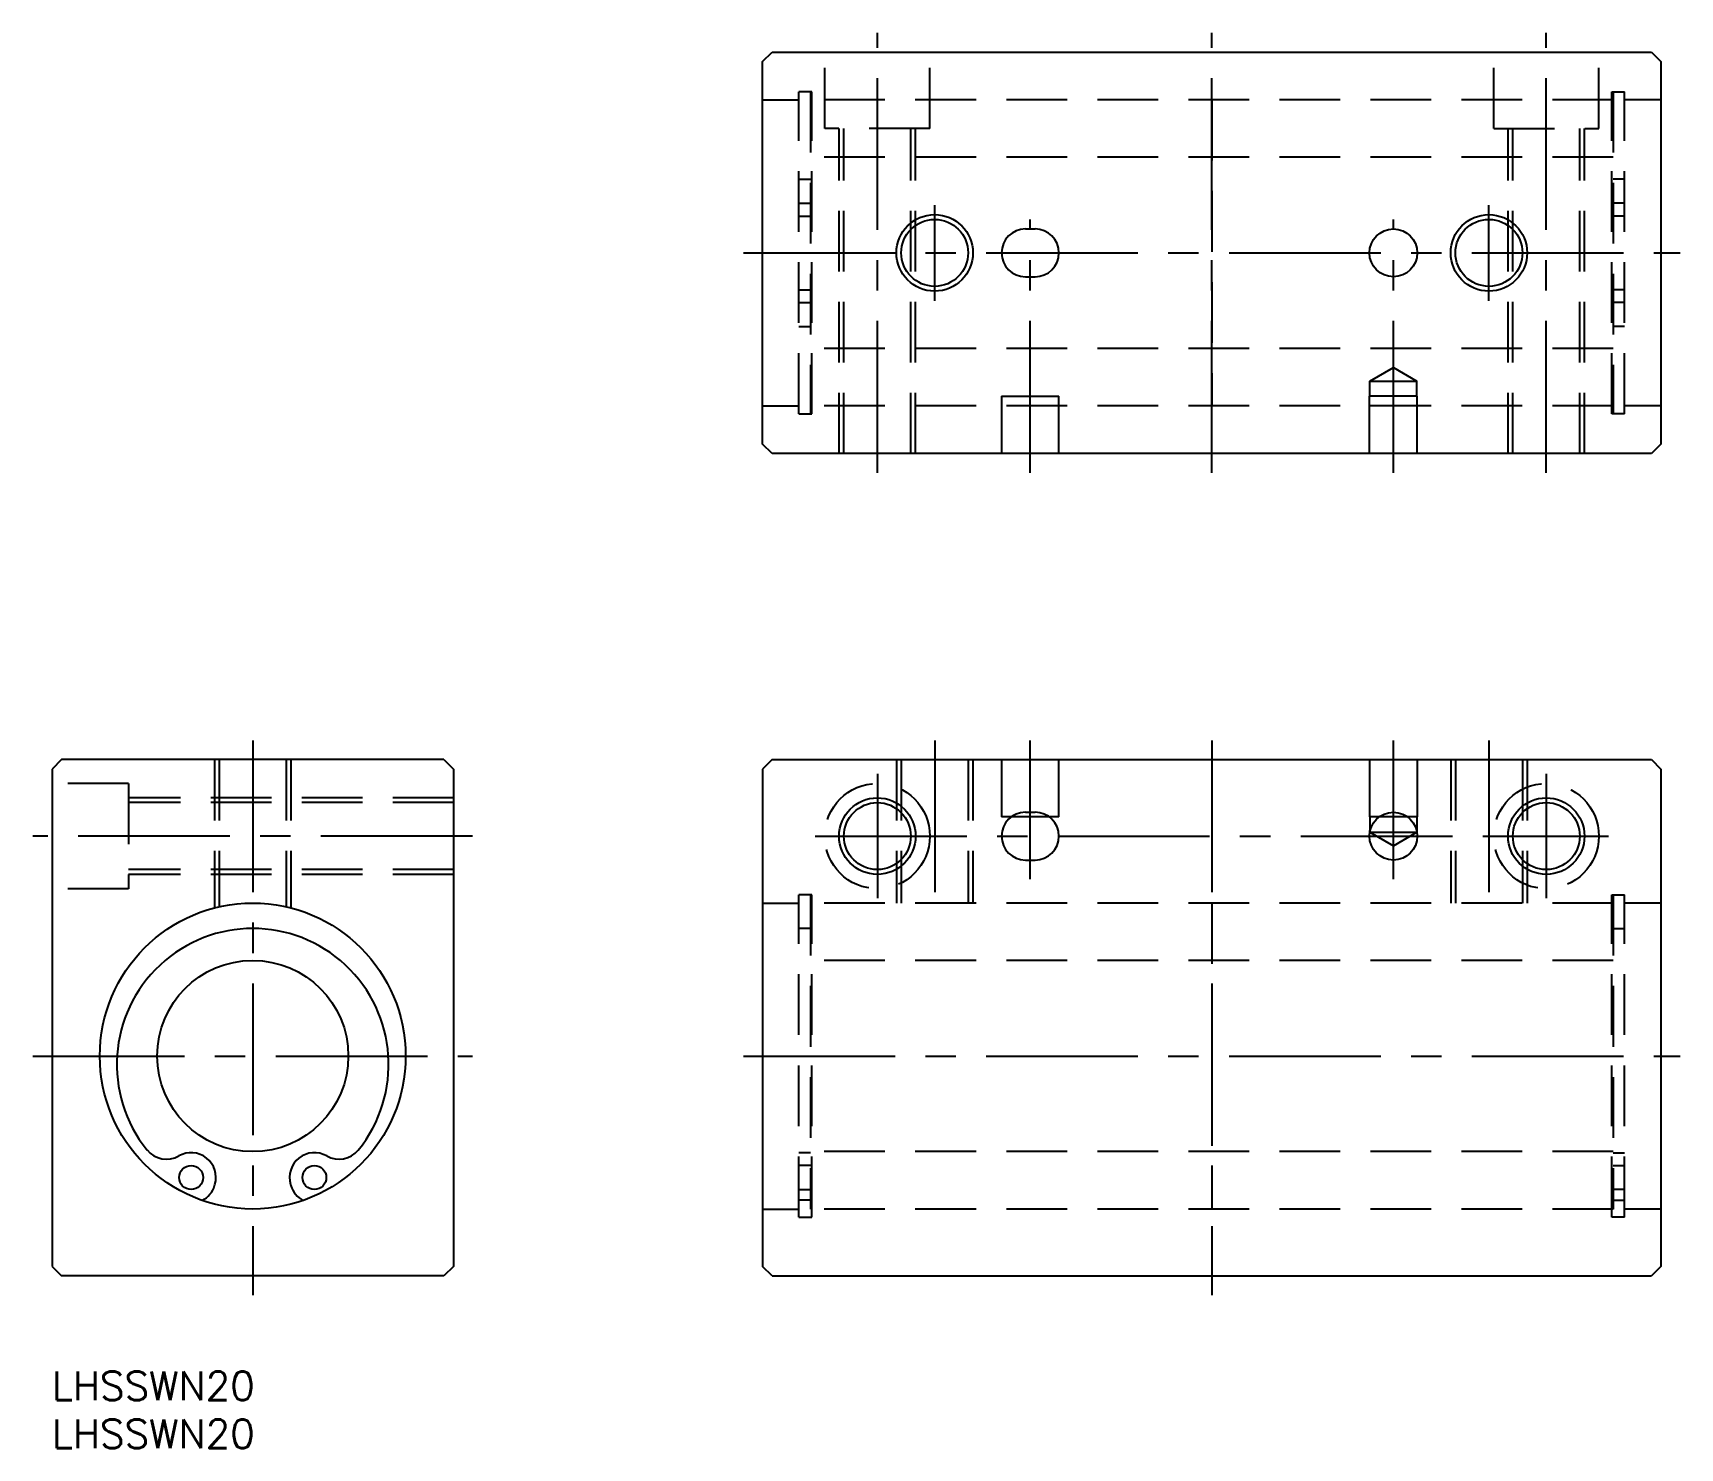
# Model space of a CAD drawing. Extents: x -2 to 170, y -8 to 140.
import ezdxf

# ---------------------------------------------------------------- set-up
doc = ezdxf.new("R2010")
doc.units = 0
doc.header["$LTSCALE"] = 0.5
doc.linetypes.add('CENTER', pattern=[50.8, 31.75, -6.35, 6.35, -6.35])
doc.linetypes.add('DASHED', pattern=[19.05, 12.7, -6.35])
doc.layers.get('0').update_dxf_attribs({"linetype": 'CONTINUOUS'})
for name, color, linetype in [('MSM_CENTER', 1, 'CENTER'), ('MSM_CONTINUOUS', 7, 'CONTINUOUS'), ('MSM_DASHED', 4, 'DASHED'), ('MSM_NARROW', 5, 'CONTINUOUS'), ('MSM_PART_NUMBER', 7, 'CONTINUOUS')]:
    doc.layers.add(name, color=color, linetype=linetype)
doc.styles.get("Standard").update_dxf_attribs({"font": 'txt.shx', "height": 3, "bigfont": 'bigfont.shx'})

# ---------------------------------------------------------------- blocks, each defined once
blk = doc.blocks.new('*U15')
at = {"layer": 'MSM_PART_NUMBER'}
blk.add_text('LHSSWN20', height=3, dxfattribs=at).set_placement((0, -3))
blk = doc.blocks.new('*U16')
at = {"layer": 'MSM_PART_NUMBER'}
blk.add_text('LHSSWN20', height=3, dxfattribs=at).set_placement((0, -8))

msp = doc.modelspace()

# ---------------------------------------------------------------- linework, layer by layer
msp.add_line((0, 37), (0, 37))
at = {"layer": 'MSM_CENTER'}
for p, q in [((86.36, 94), (86.36, 140)), ((121.36, 94), (121.36, 140)), ((156.36, 94), (156.36, 140)), ((92.36, 112), (92.36, 122)), ((150.36, 112), (150.36, 122)), ((102.36, 94), (102.36, 120.5)), ((140.36, 94), (140.36, 120.5)), ((72.36, 117), (170.36, 117)), ((21, 66), (21, 8)), ((92.36, 66), (92.36, 47)), ((102.36, 51.5), (102.36, 66)), ((121.36, 66), (121.36, 8)), ((140.36, 51.5), (140.36, 66)), ((150.36, 66), (150.36, 47)), ((86.36, 62.5), (86.36, 49.5)), ((156.36, 62.5), (156.36, 49.5)), ((44, 56), (-2, 56)), ((79.86, 56), (156.36, 56)), ((149.86, 56), (162.86, 56)), ((-2, 33), (44, 33)), ((72.36, 33), (170.36, 33))]:
    msp.add_line(p, q, dxfattribs=at)
at = {"layer": 'MSM_CONTINUOUS'}
for p, q in [((74.36, 137), (75.36, 138)), ((75.36, 138), (167.36, 138)), ((167.36, 138), (168.36, 137)), ((74.36, 97), (74.36, 137)), ((168.36, 137), (168.36, 97)), ((101.86, 119.5), (102.86, 119.5)), ((101.86, 114.5), (102.86, 114.5)), ((75.36, 96), (74.36, 97)), ((168.36, 97), (167.36, 96)), ((167.36, 96), (75.36, 96)), ((1, 64), (0, 63)), ((41, 64), (1, 64)), ((41, 64), (42, 63)), ((75.36, 64), (74.36, 63)), ((75.36, 64), (167.36, 64)), ((167.36, 64), (168.36, 63)), ((0, 63), (0, 11)), ((42, 63), (42, 11)), ((74.36, 63), (74.36, 11)), ((168.36, 63), (168.36, 11)), ((101.86, 58.5), (102.86, 58.5)), ((101.86, 53.5), (102.86, 53.5)), ((17.01, 19.44), (17.04, 19.56)), ((24.96, 19.56), (24.99, 19.44)), ((0, 11), (1, 10)), ((42, 11), (41, 10)), ((75.36, 10), (74.36, 11)), ((168.36, 11), (167.36, 10)), ((41, 10), (1, 10)), ((75.36, 10), (167.36, 10))]:
    msp.add_line(p, q, dxfattribs=at)
for centre, radius in [((92.36, 117), 3.5), ((140.36, 117), 2.5), ((150.36, 117), 3.5), ((86.36, 56), 3.5), ((156.36, 56), 3.5), ((140.36, 56), 2.5), ((21, 33), 16), ((21, 33), 10), ((14.55, 20.29), 1.25), ((27.45, 20.29), 1.25)]:
    msp.add_circle(centre, radius, dxfattribs=at)
for centre, radius, start, end in [((101.86, 117), 2.5, 90, 270), ((102.86, 117), 2.5, 270, 90), ((101.86, 56), 2.5, 90, 270), ((102.86, 56), 2.5, 270, 90), ((21, 32.12), 14.22, 320.9849, 219.0151), ((11.97, 24.81), 2.6, 219.0151, 299.7762), ((14.55, 20.29), 2.6, 343.6002, 119.7762), ((27.45, 20.29), 2.6, 60.2238, 196.3998), ((30.03, 24.81), 2.6, 240.2238, 320.9849), ((14.61, 20.15), 2.5, 295.9172, 343.6002), ((27.39, 20.15), 2.5, 196.3998, 244.0828)]:
    msp.add_arc(centre, radius, start, end, dxfattribs=at)
at = {"layer": 'MSM_DASHED'}
for p, q in [((80.86, 130), (80.86, 138)), ((91.86, 130), (91.86, 138)), ((150.86, 130), (150.86, 138)), ((161.86, 130), (161.86, 138)), ((74.36, 133), (78.16, 133)), ((78.16, 100.15), (78.16, 133.85)), ((79.51, 133.85), (78.16, 133.85)), ((79.36, 133.85), (79.36, 100.15)), ((163.36, 133), (79.36, 133)), ((79.51, 100.15), (79.51, 133.85)), ((121.36, 133), (121.36, 101)), ((163.21, 100.15), (163.21, 133.85)), ((163.21, 133.85), (164.56, 133.85)), ((163.36, 133.85), (163.36, 100.15)), ((164.56, 100.15), (164.56, 133.85)), ((168.36, 133), (164.56, 133)), ((91.86, 130), (80.86, 130)), ((82.36, 96), (82.36, 130)), ((82.86, 96), (82.86, 130)), ((89.86, 96), (89.86, 130)), ((90.36, 96), (90.36, 130)), ((150.86, 130), (161.86, 130)), ((152.36, 96), (152.36, 130)), ((152.86, 96), (152.86, 130)), ((159.86, 96), (159.86, 130)), ((160.36, 96), (160.36, 130)), ((163.36, 127), (79.36, 127)), ((78.16, 124.7), (79.36, 124.7)), ((164.56, 124.7), (163.36, 124.7)), ((78.16, 122.2), (79.36, 122.2)), ((78.16, 120.85), (79.36, 120.85)), ((164.56, 122.2), (163.36, 122.2)), ((164.56, 120.85), (163.36, 120.85)), ((78.16, 113.15), (79.36, 113.15)), ((164.56, 113.15), (163.36, 113.15)), ((78.16, 111.8), (79.36, 111.8)), ((164.56, 111.8), (163.36, 111.8)), ((78.16, 109.3), (79.36, 109.3)), ((164.56, 109.3), (163.36, 109.3)), ((163.36, 107), (79.36, 107)), ((137.91, 103.59), (140.36, 105)), ((137.91, 102), (137.91, 103.59)), ((137.91, 103.59), (142.81, 103.59)), ((140.36, 105), (142.81, 103.59)), ((142.81, 102), (142.81, 103.59)), ((99.36, 102), (99.36, 96)), ((99.36, 102), (105.36, 102)), ((105.36, 96), (105.36, 102)), ((137.86, 96), (137.86, 102)), ((142.86, 102), (137.86, 102)), ((142.86, 96), (142.86, 102)), ((74.36, 101), (78.16, 101)), ((78.16, 100.15), (79.51, 100.15)), ((163.36, 101), (79.36, 101)), ((164.56, 100.15), (163.21, 100.15)), ((168.36, 101), (164.56, 101)), ((17, 64), (17, 48.49)), ((17.5, 64), (17.5, 48.61)), ((24.5, 64), (24.5, 48.61)), ((25, 64), (25, 48.49)), ((88.36, 64), (88.36, 49)), ((88.86, 64), (88.86, 49)), ((95.86, 64), (95.86, 49)), ((96.36, 64), (96.36, 49)), ((99.36, 64), (99.36, 58)), ((105.36, 58), (105.36, 64)), ((137.86, 64), (137.86, 58)), ((142.86, 64), (142.86, 58)), ((146.36, 64), (146.36, 49)), ((146.86, 64), (146.86, 49)), ((153.86, 64), (153.86, 49)), ((154.36, 64), (154.36, 49)), ((8, 61.5), (0, 61.5)), ((8, 61.5), (8, 50.5)), ((42, 60), (8, 60)), ((42, 59.5), (8, 59.5)), ((105.36, 58), (99.36, 58)), ((142.86, 58), (137.86, 58)), ((137.91, 58), (137.91, 56.41)), ((142.81, 58), (142.81, 56.41)), ((137.91, 56.41), (140.36, 55)), ((137.91, 56.41), (142.81, 56.41)), ((140.36, 55), (142.81, 56.41)), ((42, 52.5), (8, 52.5)), ((42, 52), (8, 52)), ((8, 50.5), (0, 50.5)), ((74.36, 49), (78.16, 49)), ((78.16, 16.15), (78.16, 49.85)), ((79.51, 49.85), (78.16, 49.85)), ((79.36, 49.85), (79.36, 17)), ((163.36, 49), (79.36, 49)), ((79.51, 16.15), (79.51, 49.85)), ((121.36, 49), (121.36, 17)), ((163.21, 16.15), (163.21, 49.85)), ((163.21, 49.85), (164.56, 49.85)), ((163.36, 49.85), (163.36, 17)), ((164.56, 16.15), (164.56, 49.85)), ((168.36, 49), (164.56, 49)), ((79.36, 46.35), (78.16, 46.35)), ((163.36, 46.35), (164.56, 46.35)), ((163.36, 43), (79.36, 43)), ((79.36, 22.89), (78.16, 22.89)), ((163.36, 23), (79.36, 23)), ((163.36, 22.89), (164.56, 22.89)), ((79.36, 21.54), (78.16, 21.54)), ((163.36, 21.54), (164.56, 21.54)), ((78.16, 19.04), (79.36, 19.04)), ((164.56, 19.04), (163.36, 19.04)), ((79.36, 17.91), (78.16, 17.91)), ((163.36, 17.91), (164.56, 17.91)), ((74.36, 17), (78.16, 17)), ((78.16, 16.15), (79.51, 16.15)), ((163.36, 17), (79.36, 17)), ((164.56, 16.15), (163.21, 16.15)), ((168.36, 17), (164.56, 17))]:
    msp.add_line(p, q, dxfattribs=at)
for centre in [(86.36, 56), (156.36, 56)]:
    msp.add_circle(centre, 5.5, dxfattribs=at)
at = {"layer": 'MSM_NARROW'}
for centre in [(92.36, 117), (150.36, 117), (86.36, 56), (156.36, 56)]:
    msp.add_circle(centre, 4, dxfattribs=at)

# ---------------------------------------------------------------- block references
at = {"layer": 'MSM_CONTINUOUS'}
for name in ['*U15', '*U16']:
    msp.add_blockref(name, (0, 0), dxfattribs=at)

doc.saveas('drawing.dxf')
